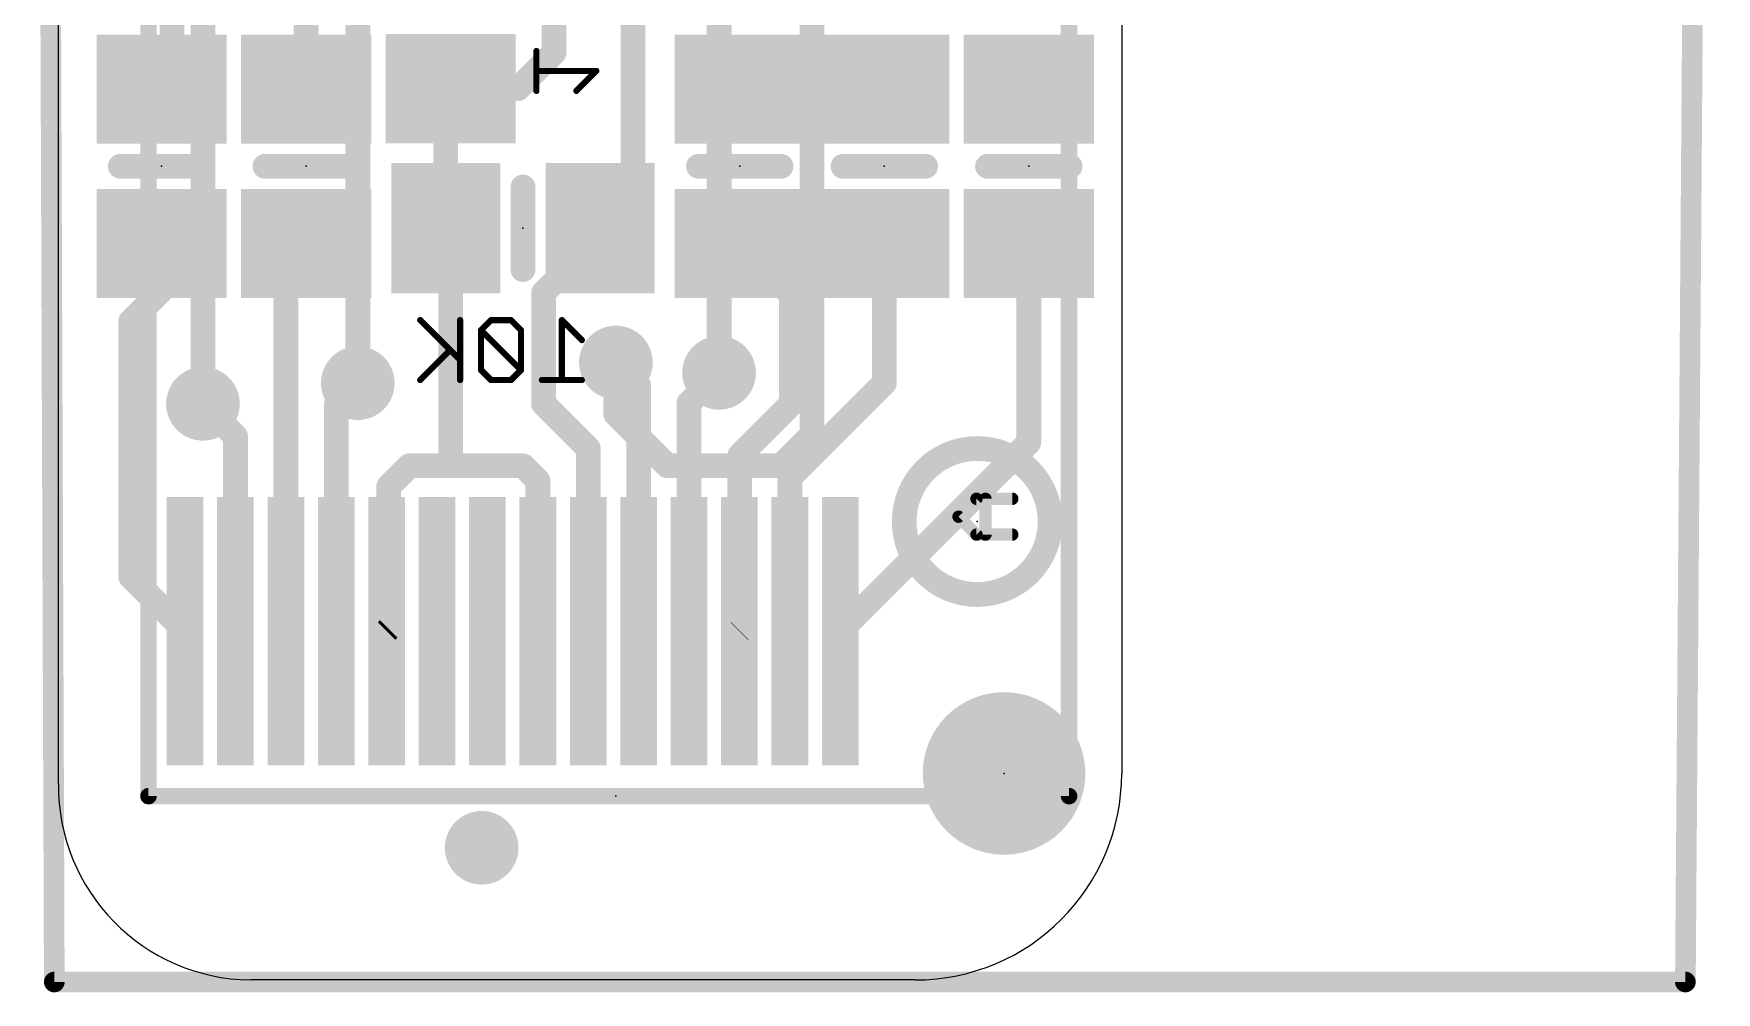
# Model space of a CAD drawing. Extents: x -0.3 to 20.4, y -13.3 to 21.5.
# Drawn here: x -0.3 to 20.4, y -13.34 to -1.54 of the extents above; entities that cross this region are included whole.
import ezdxf

# ---------------------------------------------------------------- set-up
doc = ezdxf.new("R2010")
doc.units = 0
for name, color, linetype in [('1', 12, 'CONTINUOUS'), ('16', 132, 'CONTINUOUS'), ('18', 110, 'CONTINUOUS'), ('20', 53, 'CONTINUOUS'), ('21', 40, 'CONTINUOUS'), ('22', 6, 'CONTINUOUS'), ('23', 53, 'CONTINUOUS'), ('24', 6, 'CONTINUOUS'), ('28', 253, 'CONTINUOUS'), ('30', 253, 'CONTINUOUS'), ('32', 253, 'CONTINUOUS')]:
    doc.layers.add(name, color=color, linetype=linetype)

# ---------------------------------------------------------------- blocks, each defined once
blk = doc.blocks.new('RECT')
blk.add_solid([(-0.5, -0.5), (0.5, -0.5), (-0.5, 0.5), (0.5, 0.5)])
blk = doc.blocks.new('PIE')
at = {"const_width": 0.5}
blk.add_lwpolyline([(0, -0.25, 1), (0, 0.25, 1), (0, -0.25)], format="xyb", dxfattribs=at)
blk = doc.blocks.new('ROUNDV')
at = {"const_width": 0.5}
blk.add_lwpolyline([(0, -0.25, 1), (0, 0.25, 1), (0, -0.25)], format="xyb", dxfattribs=at)

msp = doc.modelspace()

# ---------------------------------------------------------------- linework, layer by layer
at = {"layer": '1'}
for points, const_width in [([(-0.1778, 21.3614), (-0.0508, -13.208)], 0.254), ([(20.0152, -13.208), (20.2692, 21.3614)], 0.254), ([(8.128, -5.715), (8.128, 8.509)], 0.3048), ([(9.271, -6.477), (9.271, 6.477)], 0.3048), ([(1.778, -6.096), (1.778, -0.635)], 0.3048), ([(3.683, -5.842), (3.683, -0.889)], 0.3048), ([(6.858, -5.588), (6.858, -6.223)], 0.3048), ([(6.858, -6.223), (7.493, -6.858)], 0.3048), ([(8.89, -6.858), (9.271, -6.477)], 0.3048), ([(7.493, -6.858), (8.89, -6.858)], 0.3048), ([(-0.0508, -13.208), (20.0152, -13.208)], 0.254)]:
    msp.add_lwpolyline(points, dxfattribs=dict(at, const_width=const_width))
for points, const_width in [([(6.9342, -5.588, 1), (6.7818, -5.588)], 0.1524), ([(3.6068, -5.842, 1), (3.7592, -5.842)], 0.1524), ([(8.0518, -5.715, 1), (8.2042, -5.715)], 0.1524), ([(1.7018, -6.096, 1), (1.8542, -6.096)], 0.1524), ([(6.9119, -6.1691, 1), (6.8041, -6.2769)], 0.1524), ([(6.7818, -6.223, 1), (6.9342, -6.223)], 0.1524), ([(9.1948, -6.477, 1), (9.3472, -6.477)], 0.1524), ([(9.3249, -6.5309, 1), (9.2171, -6.4231)], 0.1524), ([(7.493, -6.7818, 1), (7.493, -6.9342)], 0.1524), ([(7.4391, -6.9119, 1), (7.5469, -6.8041)], 0.1524), ([(8.8361, -6.8041, 1), (8.9439, -6.9119)], 0.1524), ([(8.89, -6.9342, 1), (8.89, -6.7818)], 0.1524), ([(-0.0508, -13.1445, 1), (-0.0508, -13.2715)], 0.127), ([(-0.1143, -13.2082, 1), (0.0127, -13.2078)], 0.127), ([(19.9517, -13.2075, 1), (20.0787, -13.2085)], 0.127), ([(20.0152, -13.2715, 1), (20.0152, -13.1445)], 0.127)]:
    msp.add_lwpolyline(points, format="xyb", dxfattribs=dict(at, const_width=const_width))
at = {"layer": '16'}
for points, const_width in [([(-0.1778, 21.3614), (-0.0508, -13.208)], 0.254), ([(20.0152, -13.208), (20.2692, 21.3614)], 0.254), ([(7.069, -3.533), (7.069, 1.336)], 0.3048), ([(6.096, -1.778), (6.096, 0.508)], 0.3048), ([(1.397, -0.254), (1.397, -2.098)], 0.3048), ([(3.048, -0.254), (3.048, -2.225)], 0.3048), ([(5.654, -2.22), (6.096, -1.778)], 0.3048), ([(1.397, -2.098), (1.27, -2.225)], 0.3048), ([(4.765, -2.281), (4.826, -2.22)], 0.3048), ([(4.826, -2.22), (5.654, -2.22)], 0.3048), ([(4.765, -3.937), (4.765, -2.281)], 0.3048), ([(6.665, -3.937), (7.069, -3.533)], 0.3048), ([(4.826, -4.003), (4.765, -3.937)], 0.3048), ([(4.826, -4.003), (4.826, -6.858)], 0.3048), ([(6.3344, -4.3626), (6.665, -3.937)], 0.3048), ([(1.27, -4.699), (1.27, -4.125)], 0.3048), ([(2.798, -4.375), (3.048, -4.125)], 0.3048), ([(9.017, -4.76), (8.382, -4.125)], 0.3048), ([(10.16, -5.842), (10.16, -4.125)], 0.3048), ([(11.938, -6.572), (11.938, -4.125)], 0.3048), ([(2.798, -8.892), (2.798, -4.375)], 0.3048), ([(5.969, -4.728), (6.3344, -4.3626)], 0.3048), ([(6.223, -4.506), (6.3344, -4.3626)], 0.3048), ([(0.889, -5.08), (1.27, -4.699)], 0.3048), ([(5.969, -6.096), (5.969, -4.728)], 0.3048), ([(9.017, -6.096), (9.017, -4.76)], 0.3048), ([(0.889, -8.223), (0.889, -5.08)], 0.3048), ([(7.138, -5.868), (6.858, -5.588)], 0.3048), ([(7.758, -6.085), (8.128, -5.715)], 0.3048), ([(3.418, -6.107), (3.683, -5.842)], 0.3048), ([(7.138, -8.892), (7.138, -5.868)], 0.3048), ([(8.998, -7.004), (10.16, -5.842)], 0.3048), ([(2.178, -6.496), (1.778, -6.096)], 0.3048), ([(3.418, -8.892), (3.418, -6.107)], 0.3048), ([(6.223, -6.35), (5.969, -6.096)], 0.3048), ([(7.758, -8.892), (7.758, -6.085)], 0.3048), ([(8.382, -6.731), (9.017, -6.096)], 0.3048), ([(6.518, -6.645), (6.223, -6.35)], 0.3048), ([(2.178, -8.892), (2.178, -6.496)], 0.3048), ([(6.518, -8.892), (6.518, -6.645)], 0.3048), ([(8.382, -8.888), (8.382, -6.731)], 0.3048), ([(9.618, -8.892), (11.938, -6.572)], 0.3048), ([(4.318, -6.858), (4.064, -7.112)], 0.3048), ([(4.826, -6.858), (4.318, -6.858)], 0.3048), ([(5.715, -6.858), (4.826, -6.858)], 0.3048), ([(5.898, -7.041), (5.715, -6.858)], 0.3048), ([(4.064, -7.112), (4.064, -8.866)], 0.3048), ([(5.898, -8.892), (5.898, -7.041)], 0.3048), ([(8.998, -8.892), (8.998, -7.004)], 0.3048), ([(1.558, -8.892), (0.889, -8.223)], 0.3048), ([(4.064, -8.866), (4.038, -8.892)], 0.3048), ([(8.378, -8.892), (8.382, -8.888)], 0.3048), ([(-0.0508, -13.208), (20.0152, -13.208)], 0.254)]:
    msp.add_lwpolyline(points, dxfattribs=dict(at, const_width=const_width))
for points, const_width in [([(6.1499, -1.8319, 1), (6.0421, -1.7241)], 0.1524), ([(6.0198, -1.778, 1), (6.1722, -1.778)], 0.1524), ([(1.3208, -2.098, 1), (1.4732, -2.098)], 0.1524), ([(1.4509, -2.1519, 1), (1.3431, -2.0441)], 0.1524), ([(4.826, -2.1438, 1), (4.826, -2.2962)], 0.1524), ([(4.8799, -2.2739, 1), (4.7721, -2.1661)], 0.1524), ([(5.654, -2.2962, 1), (5.654, -2.1438)], 0.1524), ([(1.2161, -2.1711, 1), (1.3239, -2.2789)], 0.1524), ([(2.9718, -2.225, 1), (3.1242, -2.225)], 0.1524), ([(4.8412, -2.281, 1), (4.6888, -2.281)], 0.1524), ([(4.7111, -2.2271, 1), (4.8189, -2.3349)], 0.1524), ([(5.6001, -2.1661, 1), (5.7079, -2.2739)], 0.1524), ([(6.9928, -3.533, 1), (7.1452, -3.533)], 0.1524), ([(7.1229, -3.5869, 1), (7.0151, -3.4791)], 0.1524), ([(4.821, -3.8853, 1), (4.709, -3.9887)], 0.1524), ([(4.6888, -3.937, 1), (4.8412, -3.937)], 0.1524), ([(4.9022, -4.003, 1), (4.7498, -4.003)], 0.1524), ([(4.77, -4.0547, 1), (4.882, -3.9513)], 0.1524), ([(6.6111, -3.8831, 1), (6.7189, -3.9909)], 0.1524), ([(6.7252, -3.9837, 1), (6.6048, -3.8903)], 0.1524), ([(1.3462, -4.125, 1), (1.1938, -4.125)], 0.1524), ([(3.1019, -4.1789, 1), (2.9941, -4.0711)], 0.1524), ([(8.4359, -4.0711, 1), (8.3281, -4.1789)], 0.1524), ([(10.2362, -4.125, 1), (10.0838, -4.125)], 0.1524), ([(12.0142, -4.125, 1), (11.8618, -4.125)], 0.1524), ([(2.8742, -4.375, 1), (2.7218, -4.375)], 0.1524), ([(2.7441, -4.3211, 1), (2.8519, -4.4289)], 0.1524), ([(6.2742, -4.3158, 1), (6.3946, -4.4093)], 0.1524), ([(6.3946, -4.4093, 1), (6.2742, -4.3158)], 0.1524), ([(6.3883, -4.4165, 1), (6.2805, -4.3087)], 0.1524), ([(1.3239, -4.7529, 1), (1.2161, -4.6451)], 0.1524), ([(6.1628, -4.4593, 1), (6.2832, -4.5527)], 0.1524), ([(1.1938, -4.699, 1), (1.3462, -4.699)], 0.1524), ([(6.0452, -4.728, 1), (5.8928, -4.728)], 0.1524), ([(5.9151, -4.6741, 1), (6.0229, -4.7819)], 0.1524), ([(9.0932, -4.76, 1), (8.9408, -4.76)], 0.1524), ([(8.9631, -4.8139, 1), (9.0709, -4.7061)], 0.1524), ([(0.9652, -5.08, 1), (0.8128, -5.08)], 0.1524), ([(0.8351, -5.0261, 1), (0.9429, -5.1339)], 0.1524), ([(6.9119, -5.5341, 1), (6.8041, -5.6419)], 0.1524), ([(8.1819, -5.7689, 1), (8.0741, -5.6611)], 0.1524), ([(3.7369, -5.8959, 1), (3.6291, -5.7881)], 0.1524), ([(7.2142, -5.868, 1), (7.0618, -5.868)], 0.1524), ([(7.0841, -5.9219, 1), (7.1919, -5.8141)], 0.1524), ([(10.0838, -5.842, 1), (10.2362, -5.842)], 0.1524), ([(10.2139, -5.8959, 1), (10.1061, -5.7881)], 0.1524), ([(1.8319, -6.0421, 1), (1.7241, -6.1499)], 0.1524), ([(3.4942, -6.107, 1), (3.3418, -6.107)], 0.1524), ([(3.3641, -6.0531, 1), (3.4719, -6.1609)], 0.1524), ([(6.0229, -6.0421, 1), (5.9151, -6.1499)], 0.1524), ([(7.8342, -6.085, 1), (7.6818, -6.085)], 0.1524), ([(7.7041, -6.0311, 1), (7.8119, -6.1389)], 0.1524), ([(9.0709, -6.1499, 1), (8.9631, -6.0421)], 0.1524), ([(5.8928, -6.096, 1), (6.0452, -6.096)], 0.1524), ([(6.2769, -6.2961, 1), (6.1691, -6.4039)], 0.1524), ([(8.9408, -6.096, 1), (9.0932, -6.096)], 0.1524), ([(2.2542, -6.496, 1), (2.1018, -6.496)], 0.1524), ([(2.1241, -6.5499, 1), (2.2319, -6.4421)], 0.1524), ([(6.1691, -6.4039, 1), (6.2769, -6.2961)], 0.1524), ([(6.5942, -6.645, 1), (6.4418, -6.645)], 0.1524), ([(6.4641, -6.6989, 1), (6.5719, -6.5911)], 0.1524), ([(8.4582, -6.731, 1), (8.3058, -6.731)], 0.1524), ([(8.3281, -6.6771, 1), (8.4359, -6.7849)], 0.1524), ([(11.8618, -6.572, 1), (12.0142, -6.572)], 0.1524), ([(11.9919, -6.6259, 1), (11.8841, -6.5181)], 0.1524), ([(4.318, -6.7818, 1), (4.318, -6.9342)], 0.1524), ([(4.3719, -6.9119, 1), (4.2641, -6.8041)], 0.1524), ([(4.826, -6.7818, 1), (4.826, -6.9342)], 0.1524), ([(4.7498, -6.858, 1), (4.9022, -6.858)], 0.1524), ([(4.826, -6.9342, 1), (4.826, -6.7818)], 0.1524), ([(5.7689, -6.8041, 1), (5.6611, -6.9119)], 0.1524), ([(5.715, -6.9342, 1), (5.715, -6.7818)], 0.1524), ([(4.1402, -7.112, 1), (3.9878, -7.112)], 0.1524), ([(4.0101, -7.0581, 1), (4.1179, -7.1659)], 0.1524), ([(5.9742, -7.041, 1), (5.8218, -7.041)], 0.1524), ([(5.8441, -7.0949, 1), (5.9519, -6.9871)], 0.1524), ([(9.0742, -7.004, 1), (8.9218, -7.004)], 0.1524), ([(8.9441, -6.9501, 1), (9.0519, -7.0579)], 0.1524), ([(0.9429, -8.1691, 1), (0.8351, -8.2769)], 0.1524), ([(0.8128, -8.223, 1), (0.9652, -8.223)], 0.1524), ([(1.5041, -8.9459, 1), (1.6119, -8.8381)], 0.1524), ([(2.1018, -8.892, 1), (2.2542, -8.892)], 0.1524), ([(2.7218, -8.892, 1), (2.8742, -8.892)], 0.1524), ([(3.3418, -8.892, 1), (3.4942, -8.892)], 0.1524), ([(3.9841, -8.8381, 1), (4.0919, -8.9459)], 0.1524), ([(3.9878, -8.866, 1), (4.1402, -8.866)], 0.1524), ([(4.1179, -8.9199, 1), (4.0101, -8.8121)], 0.1524), ([(5.8218, -8.892, 1), (5.9742, -8.892)], 0.1524), ([(6.4418, -8.892, 1), (6.5942, -8.892)], 0.1524), ([(7.0618, -8.892, 1), (7.2142, -8.892)], 0.1524), ([(7.6818, -8.892, 1), (7.8342, -8.892)], 0.1524), ([(8.3241, -8.8381, 1), (8.4319, -8.9459)], 0.1524), ([(8.3058, -8.888, 1), (8.4582, -8.888)], 0.1524), ([(8.4359, -8.9419, 1), (8.3281, -8.8341)], 0.1524), ([(8.9218, -8.892, 1), (9.0742, -8.892)], 0.1524), ([(9.5641, -8.8381, 1), (9.6719, -8.9459)], 0.1524), ([(-0.0508, -13.1445, 1), (-0.0508, -13.2715)], 0.127), ([(-0.1143, -13.2082, 1), (0.0127, -13.2078)], 0.127), ([(19.9517, -13.2075, 1), (20.0787, -13.2085)], 0.127), ([(20.0152, -13.2715, 1), (20.0152, -13.1445)], 0.127)]:
    msp.add_lwpolyline(points, format="xyb", dxfattribs=dict(at, const_width=const_width))
at = {"layer": '20'}
for p, q in [((0, -10.7696), (0, 21.336)), ((13.081, 6.5024), (13.081, -10.6426)), ((10.541, -13.1826), (2.3622, -13.1826))]:
    msp.add_line(p, q, dxfattribs=at)
for centre, radius, start, end in [((10.541, -10.6426), 2.54, 270, 0), ((2.3876, -10.795), 2.3877, 179.3905, 269.3905)]:
    msp.add_arc(centre, radius, start, end, dxfattribs=at)
at = {"layer": '21', "const_width": 0.2032}
for points in [[(1.108, -10.922), (1.108, 19.078)], [(12.433, -10.922), (12.433, 19.078)], [(12.433, -10.922), (1.108, -10.922)]]:
    msp.add_lwpolyline(points, dxfattribs=at)
at = {"layer": '21', "const_width": 0.1016}
for points in [[(1.108, -10.8712, 1), (1.108, -10.9728)], [(1.0572, -10.922, 1), (1.1588, -10.922)], [(12.3822, -10.922, 1), (12.4838, -10.922)], [(12.433, -10.9728, 1), (12.433, -10.8712)]]:
    msp.add_lwpolyline(points, format="xyb", dxfattribs=at)
at = {"layer": '22'}
for points, const_width in [([(0.762, -3.175), (1.778, -3.175)], 0.3048), ([(2.54, -3.175), (3.556, -3.175)], 0.3048), ([(7.874, -3.175), (8.89, -3.175)], 0.3048), ([(9.652, -3.175), (10.668, -3.175)], 0.3048), ([(11.43, -3.175), (12.446, -3.175)], 0.3048), ([(5.715, -3.429), (5.715, -4.445)], 0.3048), ([(11.2942, -7.2644), (11.0738, -7.4847)], 0.1524), ([(11.7348, -7.2644), (11.2942, -7.2644)], 0.1524), ([(11.4043, -7.2644), (11.4043, -7.705)], 0.1524), ([(11.0738, -7.4847), (11.2942, -7.705)], 0.1524), ([(11.2942, -7.705), (11.7348, -7.705)], 0.1524)]:
    msp.add_lwpolyline(points, dxfattribs=dict(at, const_width=const_width))
for points, const_width in [([(0.762, -3.0988, 1), (0.762, -3.2512)], 0.1524), ([(1.778, -3.2512, 1), (1.778, -3.0988)], 0.1524), ([(2.54, -3.0988, 1), (2.54, -3.2512)], 0.1524), ([(3.556, -3.2512, 1), (3.556, -3.0988)], 0.1524), ([(7.874, -3.0988, 1), (7.874, -3.2512)], 0.1524), ([(8.89, -3.2512, 1), (8.89, -3.0988)], 0.1524), ([(9.652, -3.0988, 1), (9.652, -3.2512)], 0.1524), ([(10.668, -3.2512, 1), (10.668, -3.0988)], 0.1524), ([(11.43, -3.0988, 1), (11.43, -3.2512)], 0.1524), ([(12.446, -3.2512, 1), (12.446, -3.0988)], 0.1524), ([(5.7912, -3.429, 1), (5.6388, -3.429)], 0.1524), ([(5.6388, -4.445, 1), (5.7912, -4.445)], 0.1524), ([(11.303, -8.4418, 1), (11.303, -6.6458, 1), (11.303, -8.4418)], 0.3048), ([(11.2942, -7.2263, 1), (11.2942, -7.3025)], 0.0762), ([(11.3211, -7.2913, 1), (11.2672, -7.2375)], 0.0762), ([(11.4424, -7.2644, 1), (11.3662, -7.2644)], 0.0762), ([(11.7348, -7.3025, 1), (11.7348, -7.2263)], 0.0762), ([(11.1008, -7.4578, 1), (11.0469, -7.5117)], 0.0762), ([(11.0469, -7.4578, 1), (11.1008, -7.5117)], 0.0762), ([(11.2942, -7.6669, 1), (11.2942, -7.7431)], 0.0762), ([(11.2672, -7.732, 1), (11.3211, -7.6781)], 0.0762), ([(11.7348, -7.7431, 1), (11.7348, -7.6669)], 0.0762), ([(11.3662, -7.705, 1), (11.4424, -7.705)], 0.0762)]:
    msp.add_lwpolyline(points, format="xyb", dxfattribs=dict(at, const_width=const_width))
at = {"layer": '23'}
msp.add_point((6.858, -10.922), dxfattribs=at)
at = {"layer": '24'}
for p in [(1.27, -3.175), (3.048, -3.175), (8.382, -3.175), (10.16, -3.175), (11.938, -3.175), (5.715, -3.937), (11.303, -7.5438), (11.6332, -10.6426)]:
    msp.add_point(p, dxfattribs=at)
at = {"layer": '28', "const_width": 0.0762}
for points in [[(5.8801, -2.2479), (5.8801, -1.7564)], [(6.6173, -2.0022), (5.8801, -2.0022)], [(6.3716, -2.2479), (6.6173, -2.0022)], [(4.9421, -5.5582), (4.4506, -5.0667)], [(4.9421, -5.0667), (4.9421, -5.8039)], [(5.3219, -5.0667), (5.199, -5.1895)], [(5.199, -5.1895), (5.199, -5.681)], [(5.6905, -5.681), (5.199, -5.1895)], [(5.5676, -5.0667), (5.3219, -5.0667)], [(5.6905, -5.1895), (5.5676, -5.0667)], [(5.6905, -5.681), (5.6905, -5.1895)], [(6.4389, -5.3124), (6.1932, -5.0667)], [(6.1932, -5.0667), (6.1932, -5.8039)], [(4.8192, -5.4353), (4.4506, -5.8039)], [(5.199, -5.681), (5.3219, -5.8039)], [(5.3219, -5.8039), (5.5676, -5.8039)], [(5.5676, -5.8039), (5.6905, -5.681)], [(6.4389, -5.8039), (5.9474, -5.8039)]]:
    msp.add_lwpolyline(points, dxfattribs=at)
at = {"layer": '28', "const_width": 0.0381}
for points in [[(5.8992, -1.7564, 1), (5.8611, -1.7564)], [(5.8801, -1.9831, 1), (5.8801, -2.0212)], [(6.6308, -2.0156, 1), (6.6039, -1.9887)], [(6.6173, -2.0212, 1), (6.6173, -1.9831)], [(5.8611, -2.2479, 1), (5.8992, -2.2479)], [(6.3581, -2.2344, 1), (6.3851, -2.2614)], [(4.4641, -5.0532, 1), (4.4371, -5.0801)], [(4.9611, -5.0667, 1), (4.923, -5.0667)], [(5.218, -5.1895, 1), (5.1799, -5.1895)], [(5.2125, -5.1761, 1), (5.1855, -5.203)], [(5.1855, -5.1761, 1), (5.2125, -5.203)], [(5.3219, -5.0476, 1), (5.3219, -5.0857)], [(5.3353, -5.0801, 1), (5.3084, -5.0532)], [(5.5811, -5.0532, 1), (5.5541, -5.0801)], [(5.5676, -5.0857, 1), (5.5676, -5.0476)], [(5.7095, -5.1895, 1), (5.6714, -5.1895)], [(5.677, -5.203, 1), (5.704, -5.1761)], [(6.2066, -5.0532, 1), (6.1797, -5.0801)], [(6.2122, -5.0667, 1), (6.1741, -5.0667)], [(6.4254, -5.3259, 1), (6.4524, -5.2989)], [(4.8327, -5.4488, 1), (4.8057, -5.4218)], [(4.9286, -5.5716, 1), (4.9555, -5.5447)], [(4.4371, -5.7904, 1), (4.4641, -5.8174)], [(4.923, -5.8039, 1), (4.9611, -5.8039)], [(5.1799, -5.681, 1), (5.218, -5.681)], [(5.2125, -5.6676, 1), (5.1855, -5.6945)], [(5.3219, -5.7849, 1), (5.3219, -5.823)], [(5.3084, -5.8174, 1), (5.3353, -5.7904)], [(5.5541, -5.7904, 1), (5.5811, -5.8174)], [(5.5676, -5.823, 1), (5.5676, -5.7849)], [(5.6714, -5.681, 1), (5.7095, -5.681)], [(5.704, -5.6945, 1), (5.677, -5.6676)], [(5.677, -5.6945, 1), (5.704, -5.6676)], [(5.9474, -5.7849, 1), (5.9474, -5.823)], [(6.1741, -5.8039, 1), (6.2122, -5.8039)], [(6.4389, -5.823, 1), (6.4389, -5.7849)]]:
    msp.add_lwpolyline(points, format="xyb", dxfattribs=at)
at = {"layer": '30'}
for points, const_width in [([(11.6332, -9.8926, 0.4142), (10.8832, -10.6426)], 0.5), ([(12.3832, -10.6426, 0.4142), (11.6332, -9.8926)], 0.5), ([(11.6332, -9.7676, 1), (11.6332, -10.0176)], 0.25), ([(11.6332, -10.0176, 1), (11.6332, -9.7676)], 0.25), ([(10.8832, -10.6426, 0.4142), (11.6332, -11.3926)], 0.5), ([(11.0082, -10.6426, 1), (10.7582, -10.6426)], 0.25), ([(10.7582, -10.6426, 1), (11.0082, -10.6426)], 0.25), ([(11.6332, -11.3926, 0.4142), (12.3832, -10.6426)], 0.5), ([(12.5082, -10.6426, 1), (12.2582, -10.6426)], 0.25), ([(12.2582, -10.6426, 1), (12.5082, -10.6426)], 0.25), ([(11.6332, -11.2676, 1), (11.6332, -11.5176)], 0.25), ([(11.6332, -11.5176, 1), (11.6332, -11.2676)], 0.25)]:
    msp.add_lwpolyline(points, format="xyb", dxfattribs=dict(at, const_width=const_width))

# ---------------------------------------------------------------- block references
at = {"layer": '16'}
for p, xscale, yscale, rotation in [((1.27, -2.225), 1.24, 1.5, 270), ((3.048, -2.225), 1.24, 1.5, 270), ((4.826, -2.22), 1.24, 1.5, 270), ((8.382, -2.225), 1.24, 1.5, 270), ((10.16, -2.225), 1.24, 1.5, 270), ((11.938, -2.225), 1.24, 1.5, 270), ((4.765, -3.937), 1.24, 1.5, 180), ((6.665, -3.937), 1.24, 1.5, 180), ((1.27, -4.125), 1.24, 1.5, 270), ((3.048, -4.125), 1.24, 1.5, 270), ((8.382, -4.125), 1.24, 1.5, 270), ((10.16, -4.125), 1.24, 1.5, 270), ((11.938, -4.125), 1.24, 1.5, 270), ((1.558, -8.892), 3.2, 0.35, 90), ((2.178, -8.892), 3.2, 0.35, 90), ((2.798, -8.892), 3.2, 0.35, 90), ((3.418, -8.892), 3.2, 0.35, 90), ((4.038, -8.892), 3.2, 0.35, 90), ((4.658, -8.892), 3.2, 0.35, 90), ((5.278, -8.892), 3.2, 0.35, 90), ((5.898, -8.892), 3.2, 0.35, 90), ((6.518, -8.892), 3.2, 0.35, 90), ((7.138, -8.892), 3.2, 0.35, 90), ((7.758, -8.892), 3.2, 0.35, 90), ((8.378, -8.892), 3.2, 0.35, 90), ((8.998, -8.892), 3.2, 0.35, 90), ((9.618, -8.892), 3.2, 0.35, 90)]:
    msp.add_blockref('RECT', p, dxfattribs=dict(at, xscale=xscale, yscale=yscale, rotation=rotation))
msp.add_blockref('PIE', (11.6332, -10.6426), dxfattribs=at)
at = {"layer": '18', "xscale": 0.9064, "yscale": 0.9064}
for p in [(6.858, -5.588), (6.858, -5.588), (8.128, -5.715), (8.128, -5.715), (3.683, -5.842), (3.683, -5.842), (1.778, -6.096), (1.778, -6.096), (5.207, -11.557), (5.207, -11.557)]:
    msp.add_blockref('ROUNDV', p, dxfattribs=at)
at = {"layer": '30'}
for p, xscale, yscale, rotation in [((1.27, -2.225), 1.3416, 1.6016, 270), ((3.048, -2.225), 1.3416, 1.6016, 270), ((4.826, -2.22), 1.3416, 1.6016, 270), ((8.382, -2.225), 1.3416, 1.6016, 270), ((10.16, -2.225), 1.3416, 1.6016, 270), ((11.938, -2.225), 1.3416, 1.6016, 270), ((4.765, -3.937), 1.3416, 1.6016, 180), ((6.665, -3.937), 1.3416, 1.6016, 180), ((1.27, -4.125), 1.3416, 1.6016, 270), ((3.048, -4.125), 1.3416, 1.6016, 270), ((8.382, -4.125), 1.3416, 1.6016, 270), ((10.16, -4.125), 1.3416, 1.6016, 270), ((11.938, -4.125), 1.3416, 1.6016, 270), ((1.558, -8.892), 3.3016, 0.4516, 90), ((2.178, -8.892), 3.3016, 0.4516, 90), ((2.798, -8.892), 3.3016, 0.4516, 90), ((3.418, -8.892), 3.3016, 0.4516, 90), ((4.038, -8.892), 3.3016, 0.4516, 90), ((4.658, -8.892), 3.3016, 0.4516, 90), ((5.278, -8.892), 3.3016, 0.4516, 90), ((5.898, -8.892), 3.3016, 0.4516, 90), ((6.518, -8.892), 3.3016, 0.4516, 90), ((7.138, -8.892), 3.3016, 0.4516, 90), ((7.758, -8.892), 3.3016, 0.4516, 90), ((8.378, -8.892), 3.3016, 0.4516, 90), ((8.998, -8.892), 3.3016, 0.4516, 90), ((9.618, -8.892), 3.3016, 0.4516, 90)]:
    msp.add_blockref('RECT', p, dxfattribs=dict(at, xscale=xscale, yscale=yscale, rotation=rotation))
at = {"layer": '30', "xscale": 1.1016, "yscale": 1.1016}
msp.add_blockref('PIE', (11.6332, -10.6426), dxfattribs=at)
at = {"layer": '32', "xscale": 1.24, "yscale": 1.5}
for p, rotation in [((1.27, -2.225), 270), ((3.048, -2.225), 270), ((4.826, -2.22), 270), ((8.382, -2.225), 270), ((10.16, -2.225), 270), ((11.938, -2.225), 270), ((4.765, -3.937), 180), ((6.665, -3.937), 180), ((1.27, -4.125), 270), ((3.048, -4.125), 270), ((8.382, -4.125), 270), ((10.16, -4.125), 270), ((11.938, -4.125), 270)]:
    msp.add_blockref('RECT', p, dxfattribs=dict(at, rotation=rotation))

doc.saveas('drawing.dxf')
